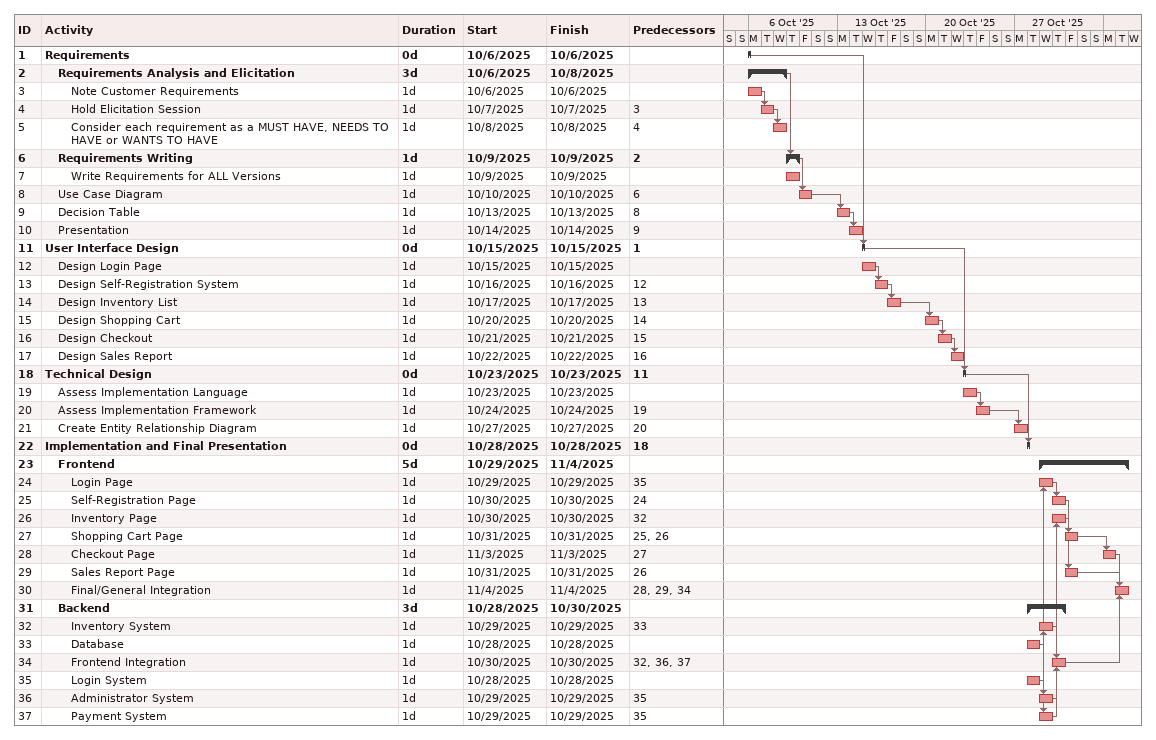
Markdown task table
| ID | Level | Task | Duration | Start | Finish | Predecessors |
|---|---|---|---|---|---|---|
| 1 | 1 | **Requirements** | 0d | 2025-10-06 | 2025-10-06 |  |
| 2 | 2 | **Requirements Analysis and Elicitation** | 3d | 2025-10-06 | 2025-10-08 |  |
| 3 | 3 | Note Customer Requirements | 1d | 2025-10-06 | 2025-10-06 |  |
| 4 | 3 | Hold Elicitation Session | 1d | 2025-10-07 | 2025-10-07 | 3 |
| 5 | 3 | Consider each requirement as a MUST HAVE, NEEDS TO HAVE or WANTS TO HAVE | 1d | 2025-10-08 | 2025-10-08 | 4 |
| 6 | 2 | **Requirements Writing** | 1d | 2025-10-09 | 2025-10-09 | 2 |
| 7 | 3 | Write Requirements for ALL Versions | 1d | 2025-10-09 | 2025-10-09 |  |
| 8 | 2 | Use Case Diagram | 1d | 2025-10-10 | 2025-10-10 | 6 |
| 9 | 2 | Decision Table | 1d | 2025-10-13 | 2025-10-13 | 8 |
| 10 | 2 | Presentation | 1d | 2025-10-14 | 2025-10-14 | 9 |
| 11 | 1 | **User Interface Design** | 0d | 2025-10-15 | 2025-10-15 | 1 |
| 12 | 2 | Design Login Page | 1d | 2025-10-15 | 2025-10-15 |  |
| 13 | 2 | Design Self-Registration System | 1d | 2025-10-16 | 2025-10-16 | 12 |
| 14 | 2 | Design Inventory List | 1d | 2025-10-17 | 2025-10-17 | 13 |
| 15 | 2 | Design Shopping Cart | 1d | 2025-10-20 | 2025-10-20 | 14 |
| 16 | 2 | Design Checkout | 1d | 2025-10-21 | 2025-10-21 | 15 |
| 17 | 2 | Design Sales Report | 1d | 2025-10-22 | 2025-10-22 | 16 |
| 18 | 1 | **Technical Design** | 0d | 2025-10-23 | 2025-10-23 | 11 |
| 19 | 2 | Assess Implementation Language | 1d | 2025-10-23 | 2025-10-23 |  |
| 20 | 2 | Assess Implementation Framework | 1d | 2025-10-24 | 2025-10-24 | 19 |
| 21 | 2 | Create Entity Relationship Diagram | 1d | 2025-10-27 | 2025-10-27 | 20 |
| 22 | 1 | **Implementation and Final Presentation** | 0d | 2025-10-28 | 2025-10-28 | 18 |
| 23 | 2 | **Frontend** | 5d | 2025-10-29 | 2025-11-04 |  |
| 24 | 3 | Login Page | 1d | 2025-10-29 | 2025-10-29 | 35 |
| 25 | 3 | Self-Registration Page | 1d | 2025-10-30 | 2025-10-30 | 24 |
| 26 | 3 | Inventory Page | 1d | 2025-10-30 | 2025-10-30 | 32 |
| 27 | 3 | Shopping Cart Page | 1d | 2025-10-31 | 2025-10-31 | 25, 26 |
| 28 | 3 | Checkout Page | 1d | 2025-11-03 | 2025-11-03 | 27 |
| 29 | 3 | Sales Report Page | 1d | 2025-10-31 | 2025-10-31 | 26 |
| 30 | 3 | Final/General Integration | 1d | 2025-11-04 | 2025-11-04 | 28, 29, 34 |
| 31 | 2 | **Backend** | 3d | 2025-10-28 | 2025-10-30 |  |
| 32 | 3 | Inventory System | 1d | 2025-10-29 | 2025-10-29 | 33 |
| 33 | 3 | Database | 1d | 2025-10-28 | 2025-10-28 |  |
| 34 | 3 | Frontend Integration | 1d | 2025-10-30 | 2025-10-30 | 32, 36, 37 |
| 35 | 3 | Login System | 1d | 2025-10-28 | 2025-10-28 |  |
| 36 | 3 | Administrator System | 1d | 2025-10-29 | 2025-10-29 | 35 |
| 37 | 3 | Payment System | 1d | 2025-10-29 | 2025-10-29 | 35 |
